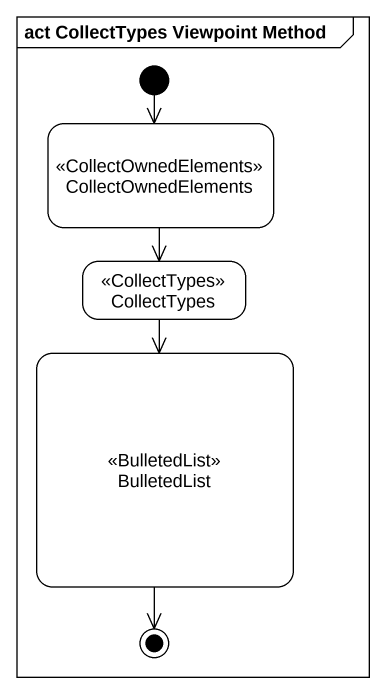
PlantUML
@startuml
mainframe act CollectTypes Viewpoint Method
hide empty description
state CollectOwnedElements <<CollectOwnedElements>>
state CollectTypes <<CollectTypes>>
state BulletedList <<BulletedList>>
[*] --> CollectOwnedElements
CollectOwnedElements --> CollectTypes
CollectTypes --> BulletedList
BulletedList --> [*]
@enduml
